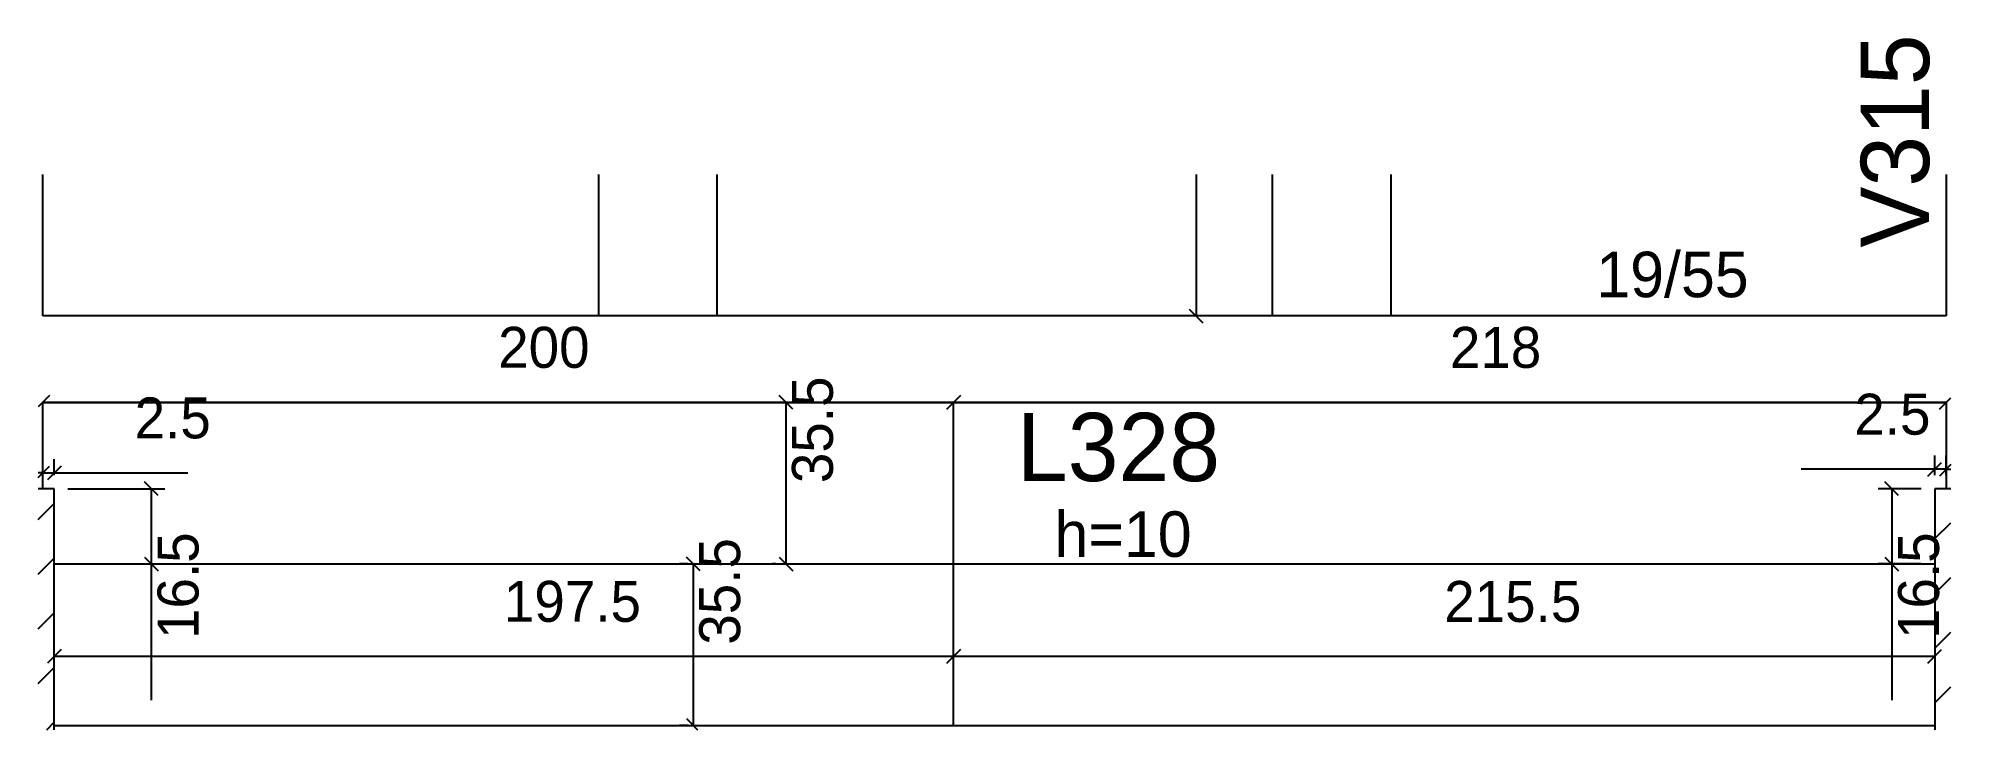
# Model space of a CAD drawing. Header units: metres. Extents: x 3603 to 4023, y 1577 to 1729.
import ezdxf

# ---------------------------------------------------------------- set-up
doc = ezdxf.new("R2010")
doc.units = ezdxf.units.M
for name, color, linetype in [('3', 7, 'Continuous'), ('4', 7, 'Continuous'), ('7', 7, 'Continuous'), ('Painéis', 7, 'Continuous')]:
    doc.layers.add(name, color=color, linetype=linetype)

msp = doc.modelspace()

# ---------------------------------------------------------------- linework, layer by layer
at = {"layer": '3', "color": 3, "lineweight": 25}
for p, q in [((3603.07, 1623.22), (3606.57, 1626.72)), ((4019.57, 1618.99), (4023.07, 1622.5)), ((3603.07, 1611.2), (3606.57, 1614.7)), ((4019.57, 1606.97), (4023.07, 1610.47)), ((3603.07, 1599.18), (3606.57, 1602.68)), ((4019.57, 1594.95), (4023.07, 1598.45)), ((3603.07, 1587.16), (3606.57, 1590.66)), ((4019.57, 1582.93), (4023.07, 1586.43)), ((3604.93, 1577), (3606.57, 1578.64)), ((3606.57, 1577.94), (4019.57, 1577.94))]:
    msp.add_line(p, q, dxfattribs=at)
for points in [[(3604.07, 1667.94), (3604.07, 1699)], [(4022.07, 1699), (4022.07, 1667.94)], [(4022.07, 1667.94), (3604.07, 1667.94)], [(3604.07, 1648.94), (4022.07, 1648.94)], [(3604.07, 1629.94), (3604.07, 1648.94)], [(4022.07, 1648.94), (4022.07, 1629.94)]]:
    msp.add_lwpolyline(points, dxfattribs=at)
at = {"layer": '7', "color": 7, "lineweight": 25}
for points in [[(3606.57, 1629.94), (3603.07, 1629.94)], [(3606.57, 1577), (3606.57, 1629.94)], [(4023.07, 1629.94), (4019.57, 1629.94)], [(4019.57, 1629.94), (4019.57, 1577)]]:
    msp.add_lwpolyline(points, dxfattribs=at)
at = {"layer": 'Painéis', "color": 200, "lineweight": 25}
for p, q in [((3726.08, 1699), (3726.08, 1667.94)), ((3752.08, 1699), (3752.08, 1667.94)), ((3874.08, 1699), (3874.08, 1667.94)), ((3900.08, 1699), (3900.08, 1667.94)), ((3804.07, 1577.94), (3804.07, 1648.94)), ((3606.57, 1613.44), (4019.57, 1613.44))]:
    msp.add_line(p, q, dxfattribs=at)
at = {"layer": 'Painéis', "color": 4, "lineweight": 25}
for p, q in [((3857.33, 1699), (3857.33, 1667.94)), ((3804.07, 1648.94), (3604.07, 1648.94)), ((3765.04, 1648.94), (3764.28, 1648.94)), ((3767.28, 1648.94), (3767.28, 1613.44)), ((4022.07, 1648.94), (3804.07, 1648.94)), ((3604.07, 1632.94), (3604.07, 1636.42)), ((3606.57, 1632.94), (3606.57, 1636.42)), ((4019.57, 1634.24), (3990.21, 1634.24)), ((4019.57, 1632.94), (4019.57, 1637.24)), ((4022.07, 1634.24), (4019.57, 1634.24)), ((4022.07, 1632.94), (4022.07, 1637.24)), ((4022.07, 1634.24), (4023.07, 1634.24)), ((3604.07, 1633.42), (3603.07, 1633.42)), ((3604.07, 1633.42), (3606.57, 1633.42)), ((3606.57, 1633.42), (3635.92, 1633.42)), ((3609.57, 1629.94), (3630.87, 1629.94)), ((3627.87, 1629.94), (3627.87, 1613.44)), ((4016.57, 1629.94), (4007.1, 1629.94)), ((4010.1, 1629.94), (4010.1, 1613.44)), ((3609.57, 1613.44), (3630.87, 1613.44)), ((3627.87, 1613.44), (3627.87, 1583.47)), ((3745.8, 1613.44), (3743.91, 1613.44)), ((3746.91, 1613.44), (3746.91, 1577.94)), ((3765.04, 1613.44), (3764.28, 1613.44)), ((4016.57, 1613.44), (4007.1, 1613.44)), ((4010.1, 1613.44), (4010.1, 1583.47)), ((3804.07, 1593.1), (3606.57, 1593.1)), ((4019.57, 1593.1), (3804.07, 1593.1)), ((3745.8, 1577.94), (3743.91, 1577.94))]:
    msp.add_line(p, q, dxfattribs=at)
at = {"layer": 'Painéis', "color": 0, "lineweight": 25}
for p, q in [((3855.83, 1669.44), (3858.83, 1666.44)), ((3605.57, 1650.44), (3603.07, 1647.94)), ((3768.78, 1647.44), (3765.78, 1650.44)), ((3805.57, 1650.44), (3802.57, 1647.44)), ((3802.57, 1647.44), (3805.57, 1650.44)), ((4020.57, 1647.44), (4023.07, 1649.94)), ((3603.07, 1632.42), (3605.57, 1634.92)), ((3608.07, 1634.92), (3605.07, 1631.92)), ((4018.07, 1632.74), (4021.07, 1635.74)), ((4023.07, 1635.25), (4020.57, 1632.74)), ((3629.37, 1628.44), (3626.37, 1631.44)), ((4011.6, 1628.44), (4008.6, 1631.44)), ((3626.37, 1614.94), (3629.37, 1611.94)), ((3748.41, 1611.94), (3745.41, 1614.94)), ((3765.78, 1614.94), (3768.78, 1611.94)), ((4008.6, 1614.94), (4011.6, 1611.94)), ((3608.07, 1594.6), (3605.07, 1591.6)), ((3805.57, 1594.6), (3802.57, 1591.6)), ((3802.57, 1591.6), (3805.57, 1594.6)), ((4018.07, 1591.6), (4021.07, 1594.6)), ((3745.41, 1579.44), (3747.85, 1577))]:
    msp.add_line(p, q, dxfattribs=at)

# ---------------------------------------------------------------- texts
at = {"layer": '3', "color": 3, "lineweight": 25}
for s, p in [('19/55', (3945.23, 1672.04)), ('h=10', (3826.24, 1614.99))]:
    msp.add_text(s, height=10, dxfattribs=at).set_placement(p)
at = {"layer": '4', "color": 4, "lineweight": 25}
msp.add_text('V315', height=15, rotation=90, dxfattribs=at).set_placement((4018.32, 1682.94))
msp.add_text('L328', height=15, dxfattribs=at).set_placement((3817.99, 1631.63))
at = {"layer": 'Painéis', "color": 240, "lineweight": 25}
for s, p in [('200', (3704.07, 1656.53)), ('218', (3913.07, 1656.52)), ('2.5', (4001.89, 1641.84)), ('2.5', (3624.24, 1641.02)), ('197.5', (3705.32, 1600.72)), ('215.5', (3911.82, 1600.69))]:
    msp.add_text(s, height=9, dxfattribs=at).set_placement(p)
for s, p in [('35.5', (3777.59, 1631.19)), ('16.5', (3638.27, 1596.95)), ('35.5', (3757.21, 1595.69)), ('16.5', (4020.5, 1596.95))]:
    msp.add_text(s, height=9, rotation=90, dxfattribs=at).set_placement(p)

doc.saveas('drawing.dxf')
